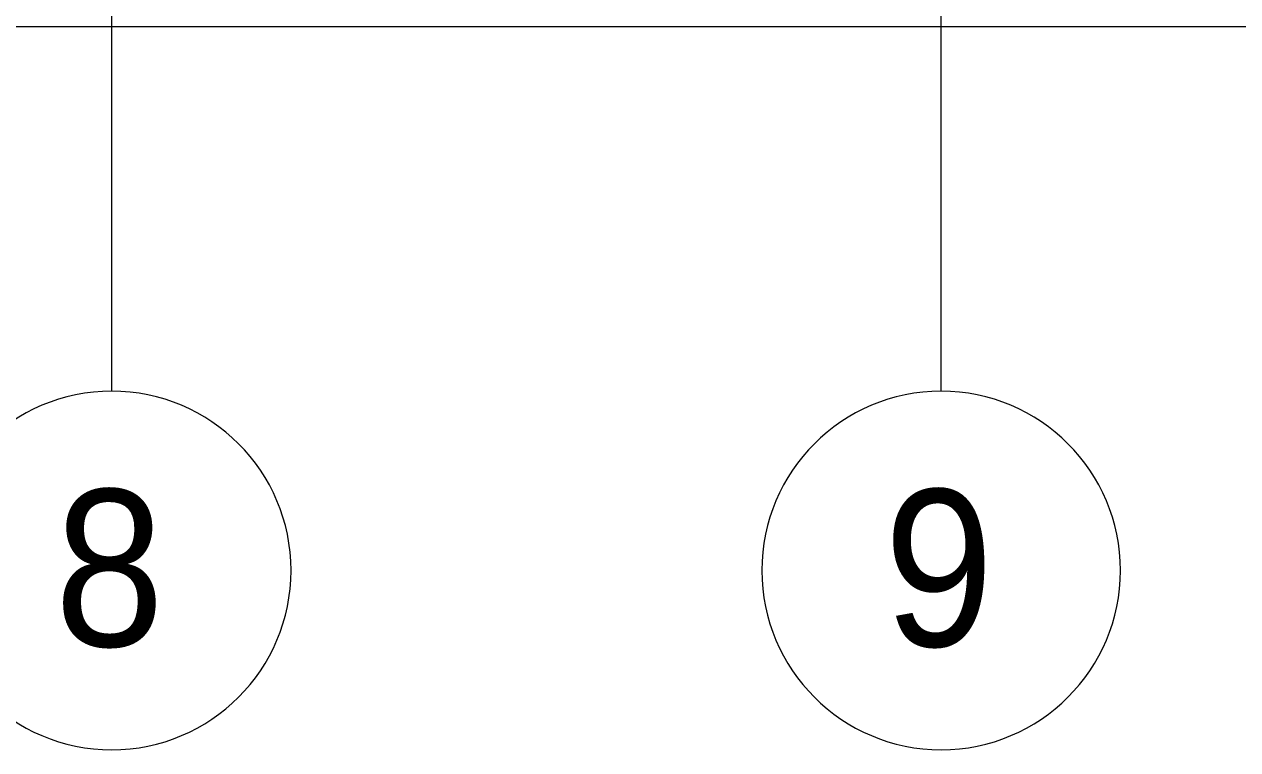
# Model space of a CAD drawing. Header units: millimetres. Extents: x -249154 to 415037, y -45458 to 354837.
# Drawn here: x 21885 to 27298, y -3642 to -405 of the extents above; entities that cross this region are included whole.
import ezdxf

# ---------------------------------------------------------------- set-up
doc = ezdxf.new("R2010")
doc.units = ezdxf.units.MM
for name, color, linetype, lineweight in [('A-WALL', 7, 'Continuous', 5), ('Оси', 7, 'Continuous', 9), ('Оси-1', 7, 'Continuous', 20)]:
    doc.layers.add(name, color=color, linetype=linetype, lineweight=lineweight)
doc.styles.add('Arial', font='arial.ttf', dxfattribs={"width": 0.9, "height": 700})

# ---------------------------------------------------------------- blocks, each defined once
blk = doc.blocks.new('Ось сетки - D8-29747960-Объем проектирования 1 этажа')
at = {"layer": 'Оси-1'}
for start, end in [(360, 180), (180, 360)]:
    blk.add_arc((0, 0), 4, start, end, dxfattribs=at)

msp = doc.modelspace()

# ---------------------------------------------------------------- linework, layer by layer
at = {"layer": 'A-WALL'}
msp.add_line((72344.7, -416.1), (-225.3, -416.1), dxfattribs=at)
at = {"layer": 'Оси'}
for points in [[(22274.7, -2042.3), (22274.7, 2957.7), (22274.7, 22262), (22274.7, 27262)], [(25974.7, -2042.3), (25974.7, 2957.7), (25974.7, 22262), (25974.7, 27262)]]:
    msp.add_lwpolyline(points, dxfattribs=at)

# ---------------------------------------------------------------- block references
at = {"layer": 'Оси-1', "xscale": 199.9999999999999, "yscale": 199.9999999999999, "zscale": 199.9999999999999}
for p in [(22274.7, -2842.3), (25974.7, -2842.3)]:
    msp.add_blockref('Ось сетки - D8-29747960-Объем проектирования 1 этажа', p, dxfattribs=at)

# ---------------------------------------------------------------- texts
at = {"layer": 'Оси', "char_height": 700, "width": 606.076, "attachment_point": 1, "style": 'Arial'}
for s, insert in [('\\fArial|b0|i0|c204|p34|;\\W.9;8', (22019.7, -2481)), ('\\fArial|b0|i0|c204|p34|;\\W.9;9', (25719.7, -2481))]:
    msp.add_mtext(s, dxfattribs=dict(at, insert=insert))

doc.saveas('drawing.dxf')
